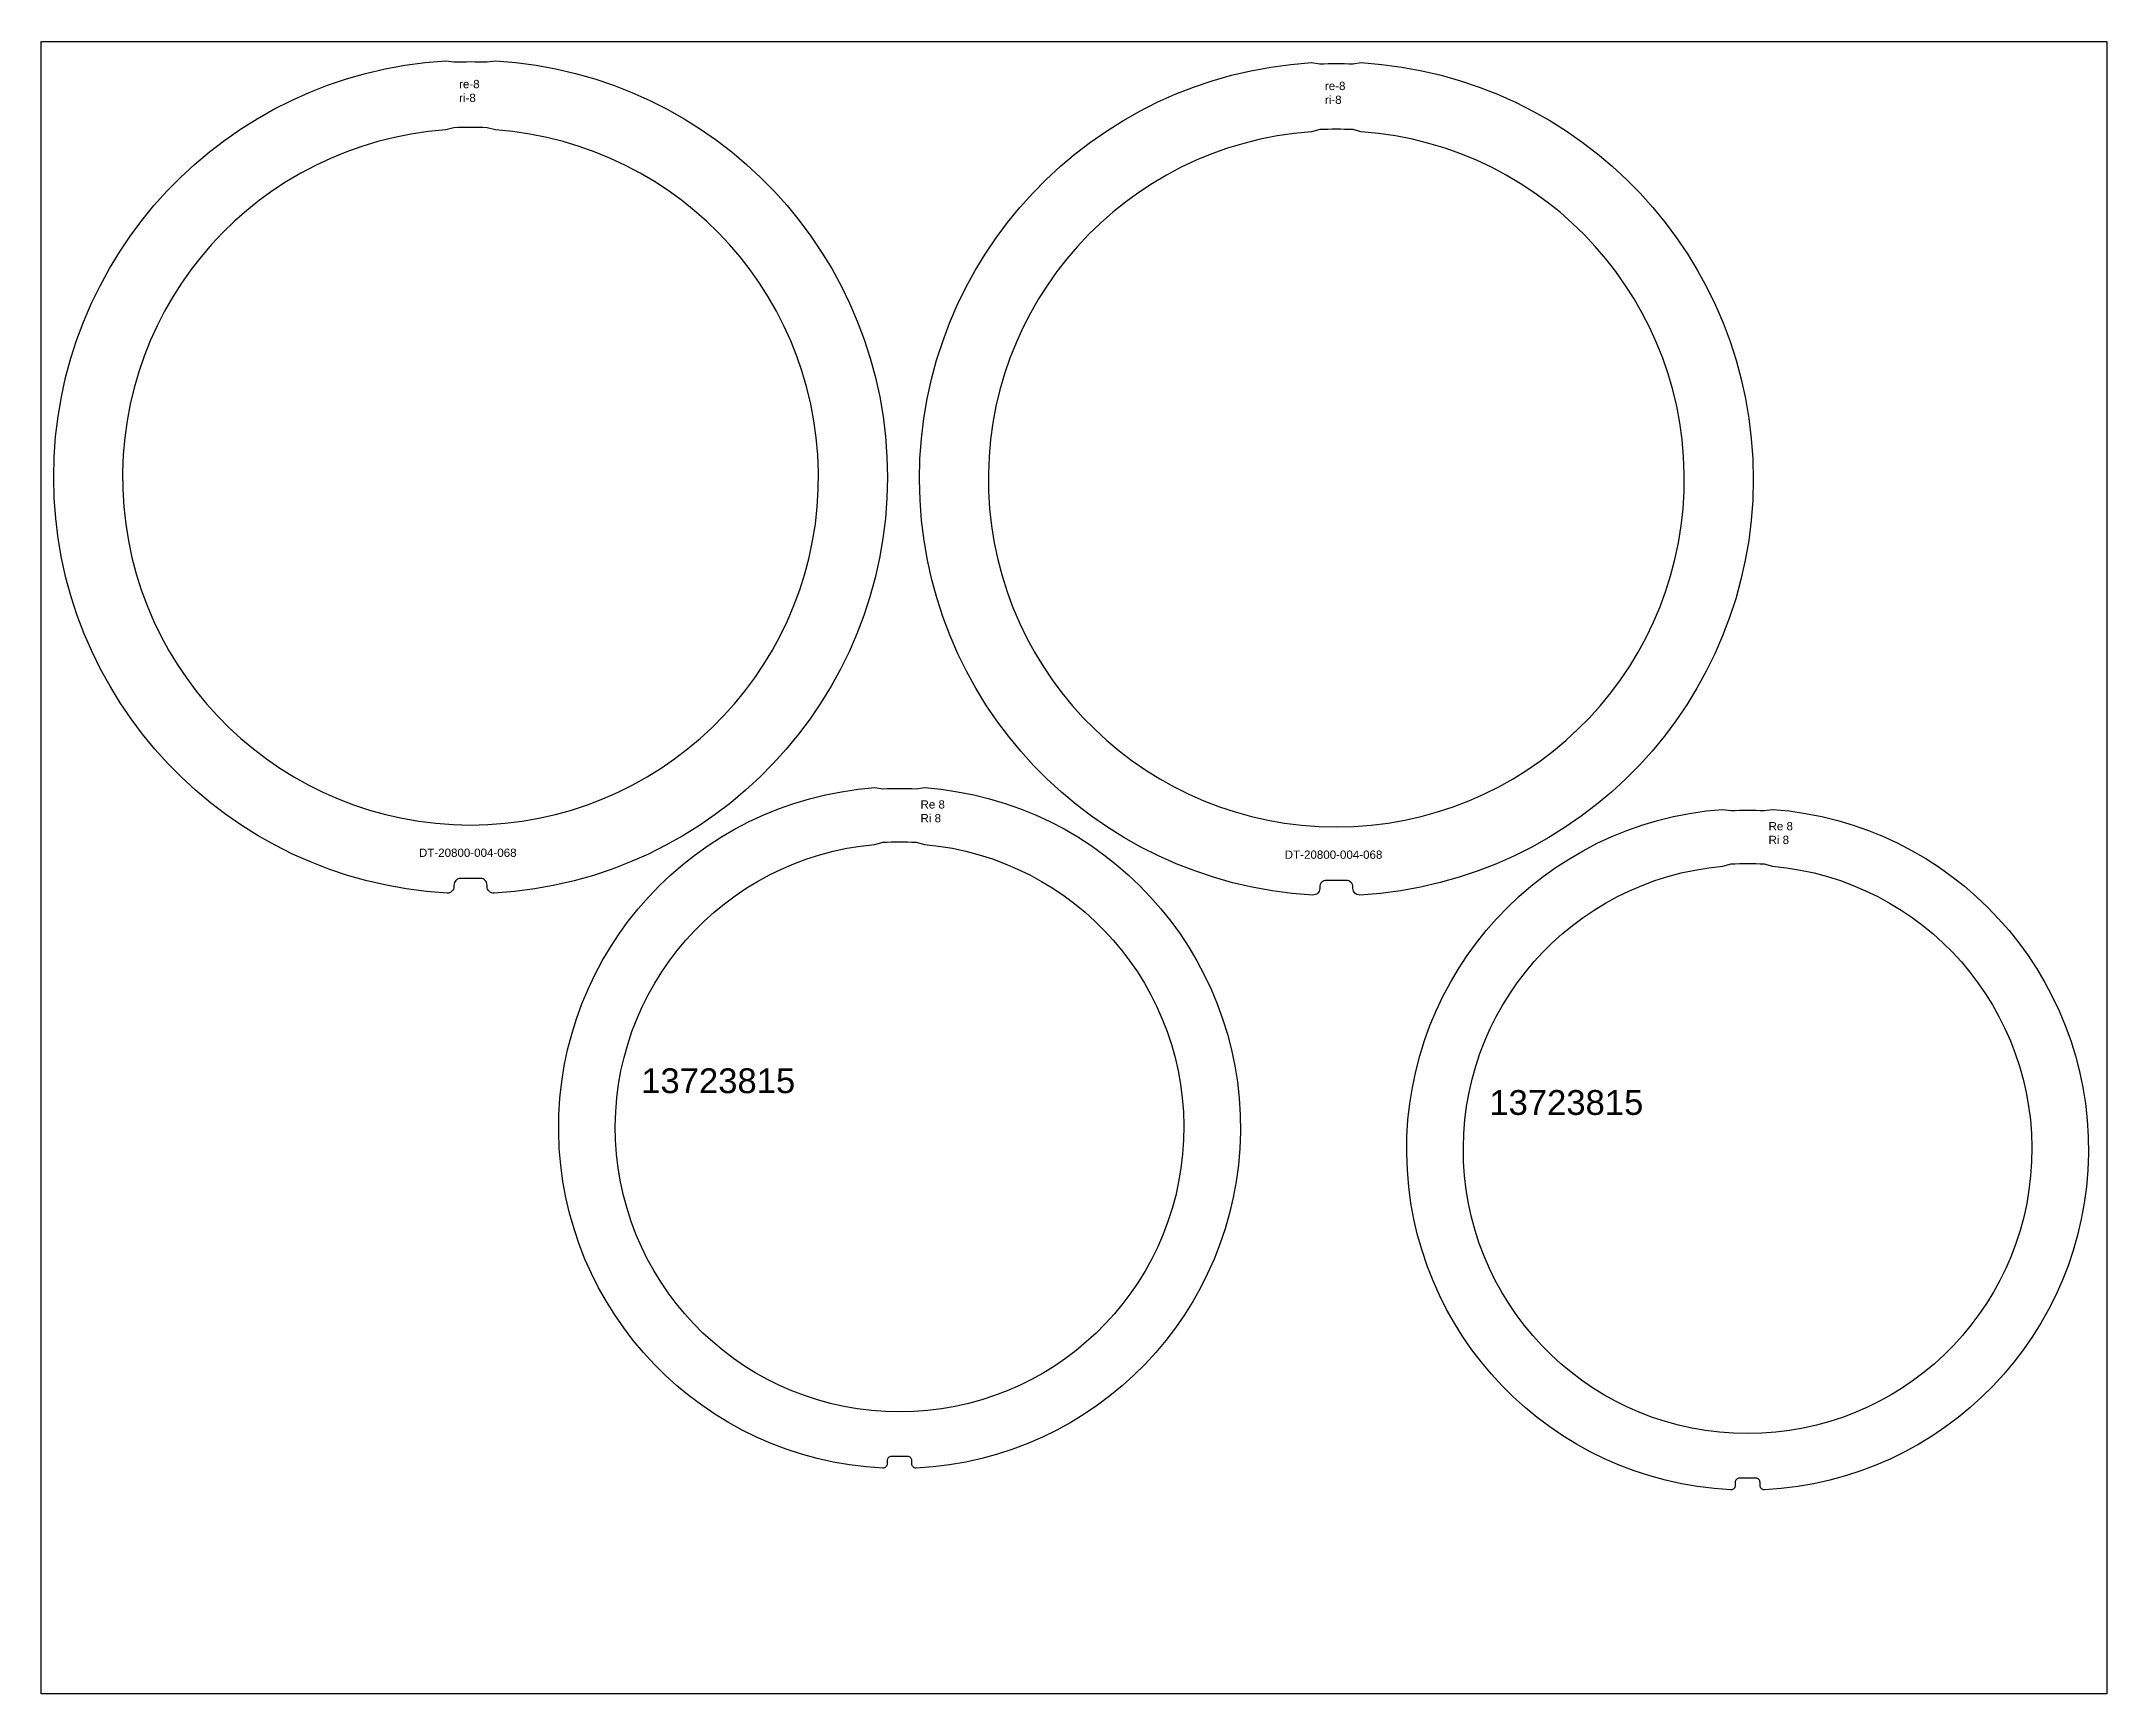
# Model space of a CAD drawing. Header units: millimetres. Extents: x 6839 to 9339, y -1102 to 898.
import ezdxf

# ---------------------------------------------------------------- set-up
doc = ezdxf.new("R2010")
doc.units = ezdxf.units.MM
for name, color, linetype in [('13723815', 7, 'Continuous'), ('DT-20800-004-068', 7, 'Continuous'), ('Texto', 3, 'Continuous')]:
    doc.layers.add(name, color=color, linetype=linetype)
doc.styles.get("Standard").update_dxf_attribs({"font": 'arial.ttf'})

msp = doc.modelspace()

# ---------------------------------------------------------------- linework, layer by layer
msp.add_lwpolyline([(6838.8, 898.2), (9338.8, 898.2), (9338.8, -1101.8), (6838.8, -1101.8)], close=True)
at = {"layer": '13723815'}
for points in [[(7892.6, -819.7, 0.414214), (7887.6, -814.7), (7867.6, -814.7, 0.414214), (7862.6, -819.7), (7862.6, -823.7, -0.428687), (7857.4, -828.7, -0.940769), (7847.6, -5.1), (7857.6, -6.5, -0.024405), (7897.7, -6.5), (7907.7, -5.1, -0.940769), (7897.9, -828.7, -0.428687), (7892.6, -823.7), (7892.6, -819.7)], [(8919.2, -846, 0.414214), (8914.2, -841), (8894.2, -841, 0.414214), (8889.2, -846), (8889.2, -850, -0.428687), (8883.9, -855, -0.940769), (8874.1, -31.4), (8884.2, -32.8, -0.024405), (8924.2, -32.8), (8934.2, -31.4, -0.940769), (8924.5, -855, -0.428687), (8919.2, -850), (8919.2, -846)]]:
    msp.add_lwpolyline(points, format="xyb", dxfattribs=at)
for points in [[(7847.6, -73.9), (7857.6, -71.2, -0.028968), (7897.7, -71.2), (7907.7, -73.9, -22.856248)], [(8874.1, -100.2), (8884.2, -97.5, -0.028968), (8924.2, -97.5), (8934.2, -100.2, -22.856248)]]:
    msp.add_lwpolyline(points, format="xyb", close=True, dxfattribs=at)
at = {"layer": 'DT-20800-004-068'}
for points in [[(7378.4, 873.2), (7388.4, 874.7, -0.9436), (7386.8, -132.8, -0.430855), (7378.4, -124.8), (7378.4, -123.1, 0.414214), (7370.4, -115), (7346.3, -115, 0.414214), (7338.3, -123.1), (7338.3, -124.8, -0.430855), (7329.9, -132.8, -0.9436), (7328.3, 874.7), (7338.3, 873.2, -0.019928)], [(8426.4, 870.9), (8436.4, 872.4, -0.9436), (8434.9, -135.1, -0.430855), (8426.4, -127.1), (8426.4, -125.4, 0.414214), (8418.4, -117.3), (8394.4, -117.3, 0.414214), (8386.3, -125.4), (8386.3, -127.1, -0.430855), (8377.9, -135.1, -0.9436), (8376.3, 872.4), (8386.3, 870.9, -0.019928)], [(7388.4, 791), (7378.4, 793.6, 0.023682), (7338.3, 793.6), (7328.3, 791, 27.997616)], [(8436.4, 788.7), (8426.4, 791.3, 0.023682), (8386.3, 791.3), (8376.3, 788.7, 27.997616)]]:
    msp.add_lwpolyline(points, format="xyb", close=True, dxfattribs=at)

# ---------------------------------------------------------------- texts
at = {"attachment_point": 1}
for s, width, insert, char_height in [('re-8\\Pri-8', 148.257, (7344.5, 851.5), 10.01), ('re-8\\Pri-8', 148.257, (8392.5, 849.2), 10.01), ('Re 8\\PRi 8', 43.182, (7903, -20.4), 10), ('Re 8\\PRi 8', 43.182, (8929.5, -46.7), 10)]:
    msp.add_mtext_dynamic_manual_height_columns(s, width=width, gutter_width=12.5, heights=[0], dxfattribs=dict(at, insert=insert, char_height=char_height))
at = {"layer": 'Texto', "attachment_point": 1}
for s, width, insert, char_height in [('DT-20800-004-068', 192.012, (7295.9, -78.9), 10.012), ('DT-20800-004-068', 192.012, (8343.9, -81.2), 10.012), ('13723815', 340.523, (7564.9, -344.9), 30), ('13723815', 340.523, (8591.5, -371.2), 30)]:
    msp.add_mtext_dynamic_manual_height_columns(s, width=width, gutter_width=12.5, heights=[0], dxfattribs=dict(at, insert=insert, char_height=char_height))

doc.saveas('drawing.dxf')
